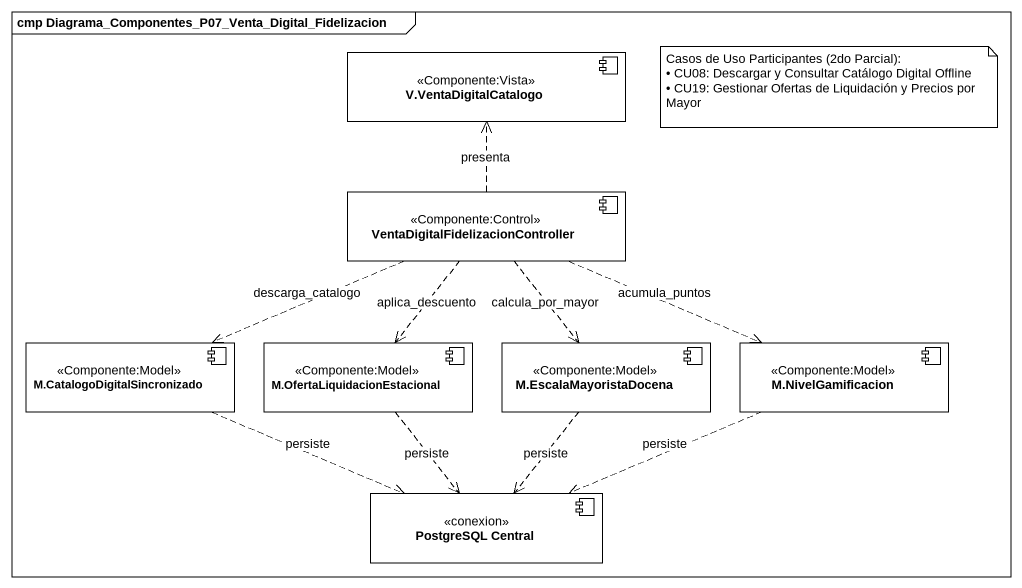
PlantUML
@startuml
mainframe cmp Diagrama_Componentes_P07_Venta_Digital_Fidelizacion
component "V.VentaDigitalCatalogo" as V_VentaDigitalCatalogo <<Componente:Vista>>
component "VentaDigitalFidelizacionController" as VentaDigitalFidelizacionCont <<Componente:Control>>
component "M.CatalogoDigitalSincronizado" as M_CatalogoDigitalSincronizad <<Componente:Model>>
component "M.OfertaLiquidacionEstacional" as M_OfertaLiquidacionEstaciona <<Componente:Model>>
component "M.EscalaMayoristaDocena" as M_EscalaMayoristaDocena <<Componente:Model>>
component "M.NivelGamificacion" as M_NivelGamificacion <<Componente:Model>>
component "PostgreSQL Central" as PostgreSQL_Central <<conexion>>
VentaDigitalFidelizacionCont .up.> V_VentaDigitalCatalogo : presenta
VentaDigitalFidelizacionCont .left.> M_CatalogoDigitalSincronizad : descarga_catalogo
VentaDigitalFidelizacionCont ..> M_OfertaLiquidacionEstaciona : aplica_descuento
VentaDigitalFidelizacionCont ..> M_EscalaMayoristaDocena : calcula_por_mayor
VentaDigitalFidelizacionCont .right.> M_NivelGamificacion : acumula_puntos
M_CatalogoDigitalSincronizad .right.> PostgreSQL_Central : persiste
M_OfertaLiquidacionEstaciona ..> PostgreSQL_Central : persiste
M_EscalaMayoristaDocena ..> PostgreSQL_Central : persiste
M_NivelGamificacion .left.> PostgreSQL_Central : persiste
note as N1
  Casos de Uso Participantes (2do Parcial):
  • CU08: Descargar y Consultar Catálogo Digital Offline
  • CU19: Gestionar Ofertas de Liquidación y Precios por Mayor
end note
@enduml
